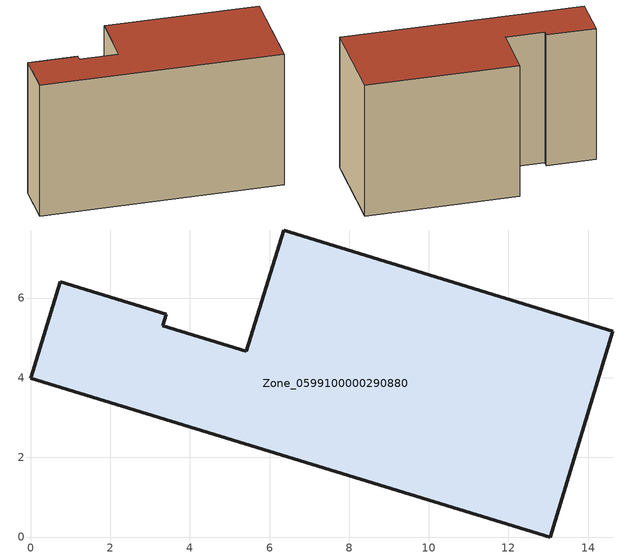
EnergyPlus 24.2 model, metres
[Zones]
Zone_0599100000290880
 floor ground (C_G): 0.74,6.41 3.4,5.6 3.31,5.3 5.42,4.66 6.35,7.71 14.62,5.17 13.05,0 0,3.99 z0
 wall outside (C_F): 13.05,0 14.62,5.17 6.35,7.71 5.42,4.66 3.31,5.3 3.4,5.6 0.74,6.41 0,3.99 13.05,0 z0:8.15
 roof outside (C_R): 3.4,5.6 0.74,6.41 0,3.99 13.05,0 14.62,5.17 6.35,7.71 5.42,4.66 3.31,5.3 z8.15
[BUILDING]
Pand.0599100000290880: North Axis=0; Terrain=City; Loads Convergence Tolerance Value=0.04; Temperature Convergence Tolerance Value=0.4; Solar Distribution=FullExterior; Maximum Number of Warmup Days=25; Minimum Number of Warmup Days=1
[Site:Location]
Rotterdam.The.Hague.AP_ZH_NLD Design_Conditions: Latitude=51.96; Longitude=4.45; Time Zone=1; Elevation=-4.5
[SITE:GROUNDTEMPERATURE:BUILDINGSURFACE]
18, 18, 18, 18, 18, 18, 18, 18, 18, 18, 18, 18
[MATERIAL] Thermal Absorptance=0.9; Solar Absorptance=0.7; Visible Absorptance=0.7
Name | Roughness | Thickness | Conductivity | Density | Specific Heat
G.TI.1975-1991 | MediumSmooth | 0.15 | 0.288461 | 540 | 1210
F.TI.1975-1991 | Rough | 0.3 | 0.230769 | 1920 | 840
R.TI.1975-1991 | MediumRough | 0.2 | 0.153846 | 1500 | 1000
[CONSTRUCTION]
C_G: G.TI.1975-1991
C_F: F.TI.1975-1991
C_R: R.TI.1975-1991
[ZONE]
Zone_0599100000290880: Type=1; Multiplier=1; Ceiling Height=Autocalculate; Volume=Autocalculate; Floor Area=autocalculate; Part of Total Floor Area=Yes
[ZONEINFILTRATION:DESIGNFLOWRATE]
Infil_Zone_0599100000290880: Zone or ZoneList or Space or SpaceList=Zone_0599100000290880; Schedule=AlwaysOn; Design Flow Rate Calculation Method=Flow/Area; Flow Rate per Floor Area=0.003; Constant Term Coefficient=1; Temperature Term Coefficient=0; Velocity Term Coefficient=0; Velocity Squared Term Coefficient=0
[HVACTEMPLATE:ZONE:IDEALLOADSAIRSYSTEM]
Zone_0599100000290880: Maximum Heating Supply Air Temperature=50; Minimum Cooling Supply Air Temperature=13; Maximum Heating Supply Air Humidity Ratio=0.0156; Minimum Cooling Supply Air Humidity Ratio=0.0077; Heating Limit=NoLimit; Cooling Limit=NoLimit; Dehumidification Control Type=ConstantSensibleHeatRatio; Cooling Sensible Heat Ratio=0.7; Dehumidification Setpoint=60; Humidification Control Type=None; Humidification Setpoint=30; Outdoor Air Method=None; Outdoor Air Flow Rate per Person=0.00944; Outdoor Air Flow Rate per Zone Floor Area=0; Outdoor Air Flow Rate per Zone=0; Demand Controlled Ventilation Type=None; Outdoor Air Economizer Type=NoEconomizer; Heat Recovery Type=None; Sensible Heat Recovery Effectiveness=0.7; Latent Heat Recovery Effectiveness=0.65
[ZONECONTROL:THERMOSTAT]
ThermostatControl_Zone_0599100000290880: Zone or ZoneList=Zone_0599100000290880; Control Type Schedule=DualSetpointControlType; Control 1=Thermostat_Zone_0599100000290880; Temperature Difference Between Cutout And Setpoint=0
[THERMOSTATSETPOINT:DUALSETPOINT]
Thermostat_Zone_0599100000290880: Heating Setpoint Temperature Schedule=HeatingSetpoint_Zone_0599100000290880; Cooling Setpoint Temperature Schedule=CoolingSetpoint_Zone_0599100000290880
[SCHEDULE:COMPACT]
HeatingSetpoint_Zone_0599100000290880: Through: 12/31, For: AllDays, Until: 24:00, 21
CoolingSetpoint_Zone_0599100000290880: Through: 12/31, For: AllDays, Until: 24:00, 24
DualSetpointControlType: Through: 12/31, For: AllDays, Until: 24:00, 4
AlwaysOn: Through: 12/31, For: AllDays, Until: 24:00, 1
